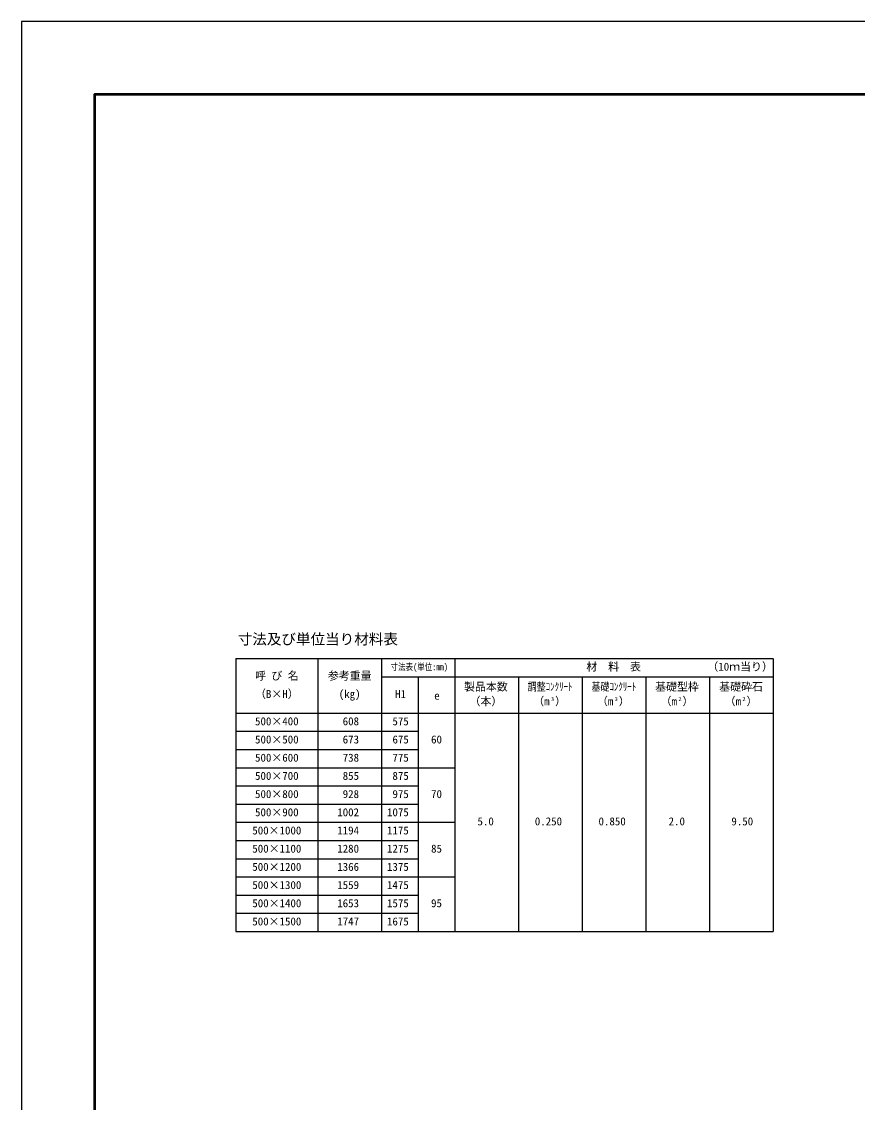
# Model space of a CAD drawing. Units: millimetres, scale not verified. Extents: x -16800 to 16800, y -5940 to 5940.
# Drawn here: x -16800 to -12208, y 0 to 5940 of the extents above; entities that cross this region are included whole.
import ezdxf
from ezdxf.enums import TextEntityAlignment as Align

# ---------------------------------------------------------------- set-up
doc = ezdxf.new("R2010")
doc.units = ezdxf.units.MM
doc.header["$LTSCALE"] = 20
for name, color, linetype, lineweight in [('0-1_Defpoints', 5, 'Continuous', 25), ('0-3_HYO', 3, 'Continuous', 25), ('0-4_HYO2', 4, 'Continuous', 25), ('0-6_TXT', 7, 'Continuous', 25), ('0-7_WAKU', 3, 'Continuous', 25)]:
    doc.layers.add(name, color=color, linetype=linetype, lineweight=lineweight)
doc.styles.add('ＭＳ ゴシック', font='')
doc.styles.get('ＭＳ ゴシック').set_extended_font_data('MS Gothic')

msp = doc.modelspace()

# ---------------------------------------------------------------- linework, layer by layer
at = {"layer": '0-1_Defpoints'}
msp.add_lwpolyline([(-16800, -5940), (0, -5940), (0, 5940), (-16800, 5940)], close=True, dxfattribs=at)
at = {"layer": '0-3_HYO'}
for p, q in [((-15622.6, 2439.37), (-15622.6, 939.37)), ((-15622.6, 2439.37), (-12672.6, 2439.37)), ((-15172.6, 2439.37), (-15172.6, 939.37)), ((-14822.6, 2439.37), (-14822.6, 939.37)), ((-14420.55, 2439.37), (-14420.55, 939.37)), ((-12670.55, 2439.37), (-12670.55, 939.37)), ((-14822.6, 2339.37), (-12672.6, 2339.37)), ((-14620.55, 2339.37), (-14620.55, 939.37)), ((-14070.55, 2339.37), (-14070.55, 939.37)), ((-13720.55, 2339.37), (-13720.55, 939.37)), ((-13370.55, 2339.37), (-13370.55, 939.37)), ((-13020.55, 2339.37), (-13020.55, 939.37)), ((-15622.6, 2139.37), (-12670.55, 2139.37)), ((-15622.6, 939.37), (-12670.55, 939.37))]:
    msp.add_line(p, q, dxfattribs=at)
at = {"layer": '0-4_HYO2'}
for p, q in [((-15622.6, 2039.37), (-14620.55, 2039.37)), ((-15622.6, 1939.37), (-14620.55, 1939.37)), ((-15622.6, 1839.37), (-14420.55, 1839.37)), ((-15622.6, 1739.37), (-14620.55, 1739.37)), ((-15622.6, 1639.37), (-14620.55, 1639.37)), ((-15622.6, 1539.37), (-14420.55, 1539.37)), ((-15622.6, 1439.37), (-14620.55, 1439.37)), ((-15622.6, 1339.37), (-14620.55, 1339.37)), ((-15622.6, 1239.37), (-14420.55, 1239.37)), ((-15622.6, 1139.37), (-14620.55, 1139.37)), ((-15622.6, 1039.37), (-14620.55, 1039.37))]:
    msp.add_line(p, q, dxfattribs=at)
at = {"layer": '0-7_WAKU', "lineweight": 50}
msp.add_lwpolyline([(-16400, -5540), (-400, -5540), (-400, 5540), (-16400, 5540)], close=True, dxfattribs=at)

# ---------------------------------------------------------------- texts
at = {"layer": '0-6_TXT', "style": 'ＭＳ ゴシック'}
for s, height, p in [('寸法及び単位当り材料表', 58.65, (-15612.6, 2499.37)), ('材  料  表', 43.99, (-13697.6, 2359.37)), ('（', 43.99, (-13032.6, 2359.37)), ('1', 43.99, (-12972.6, 2359.37)), ('0', 43.99, (-12942.6, 2359.37)), ('ｍ', 43.99, (-12912.6, 2359.37)), ('当', 43.99, (-12852.6, 2359.37)), ('り', 43.99, (-12792.6, 2359.37)), ('）', 43.99, (-12732.6, 2359.37)), ('呼 び 名', 43.99, (-15517.6, 2309.37)), ('参考重量', 43.99, (-15117.6, 2309.37)), ('（B×H）', 43.99, (-15517.6, 2209.37)), ('(kg)', 43.99, (-15057.6, 2209.37)), ('H1', 43.99, (-14748.1, 2209.07)), ('製品本数', 43.99, (-14369.39, 2249.37)), ('基礎型枠', 43.99, (-13319.39, 2249.37)), ('基礎砕石', 43.99, (-12967.6, 2249.37)), ('e', 43.99, (-14533.1, 2200.23)), ('（本）', 43.99, (-14339.39, 2169.37)), ('（m ）', 43.99, (-13989.39, 2169.37)), ('3', 21.99, (-13891.91, 2199.37)), ('（m ）', 43.99, (-13639.39, 2169.37)), ('3', 21.99, (-13541.91, 2199.37)), ('（m ）', 43.99, (-13289.39, 2169.37)), ('2', 21.99, (-13191.91, 2199.37)), ('（m ）', 43.99, (-12937.6, 2169.37)), ('2', 21.99, (-12840.11, 2199.37)), ('500×400', 43.99, (-15517.6, 2059.37)), (' 608', 43.99, (-15065.93, 2059.37)), (' 575', 43.99, (-14792.6, 2059.37)), ('500×500', 43.99, (-15517.6, 1959.37)), (' 673', 43.99, (-15065.93, 1959.37)), (' 675', 43.99, (-14792.6, 1959.37)), ('60', 43.99, (-14550.55, 1959.37)), ('500×600', 43.99, (-15517.6, 1859.37)), (' 738', 43.99, (-15065.93, 1859.37)), (' 775', 43.99, (-14792.6, 1859.37)), ('500×700', 43.99, (-15517.6, 1759.37)), (' 855', 43.99, (-15065.93, 1759.37)), (' 875', 43.99, (-14792.6, 1759.37)), ('500×800', 43.99, (-15517.6, 1659.37)), (' 928', 43.99, (-15065.93, 1659.37)), (' 975', 43.99, (-14792.6, 1659.37)), ('70', 43.99, (-14550.55, 1659.37)), ('500×900', 43.99, (-15517.6, 1559.37)), ('1002', 43.99, (-15065.93, 1559.37)), ('1075', 43.99, (-14792.6, 1559.37)), ('5.0', 43.99, (-14295.55, 1509.37)), ('0.250', 43.99, (-13980.55, 1509.37)), ('0.850', 43.99, (-13630.55, 1509.37)), ('2.0', 43.99, (-13245.55, 1509.37)), (' 9.50', 43.99, (-12930.55, 1509.37)), ('500×1000', 43.99, (-15532.6, 1459.37)), ('1194', 43.99, (-15065.93, 1459.37)), ('1175', 43.99, (-14792.6, 1459.37)), ('500×1100', 43.99, (-15532.6, 1359.37)), ('1280', 43.99, (-15065.93, 1359.37)), ('1275', 43.99, (-14792.6, 1359.37)), ('85', 43.99, (-14550.55, 1359.37)), ('500×1200', 43.99, (-15532.6, 1259.37)), ('1366', 43.99, (-15065.93, 1259.37)), ('1375', 43.99, (-14792.6, 1259.37)), ('500×1300', 43.99, (-15532.6, 1159.37)), ('1559', 43.99, (-15065.93, 1159.37)), ('1475', 43.99, (-14792.6, 1159.37)), ('500×1400', 43.99, (-15532.6, 1059.37)), ('1653', 43.99, (-15065.93, 1059.37)), ('1575', 43.99, (-14792.6, 1059.37)), ('95', 43.99, (-14550.55, 1059.37)), ('500×1500', 43.99, (-15532.6, 959.37)), ('1747', 43.99, (-15065.93, 959.37)), ('1675', 43.99, (-14792.6, 959.37))]:
    msp.add_text(s, height=height, dxfattribs=at).set_placement(p, align=Align.BOTTOM_LEFT)
at = {"layer": '0-6_TXT', "style": 'ＭＳ ゴシック', "width": 0.8}
for s, height, p in [('寸法表(単位:㎜)', 36.66, (-14772.6, 2364.37)), ('調整ｺﾝｸﾘｰﾄ', 43.99, (-14019.39, 2249.37)), ('基礎ｺﾝｸﾘｰﾄ', 43.99, (-13669.39, 2249.37))]:
    msp.add_text(s, height=height, dxfattribs=at).set_placement(p, align=Align.BOTTOM_LEFT)

doc.saveas('drawing.dxf')
